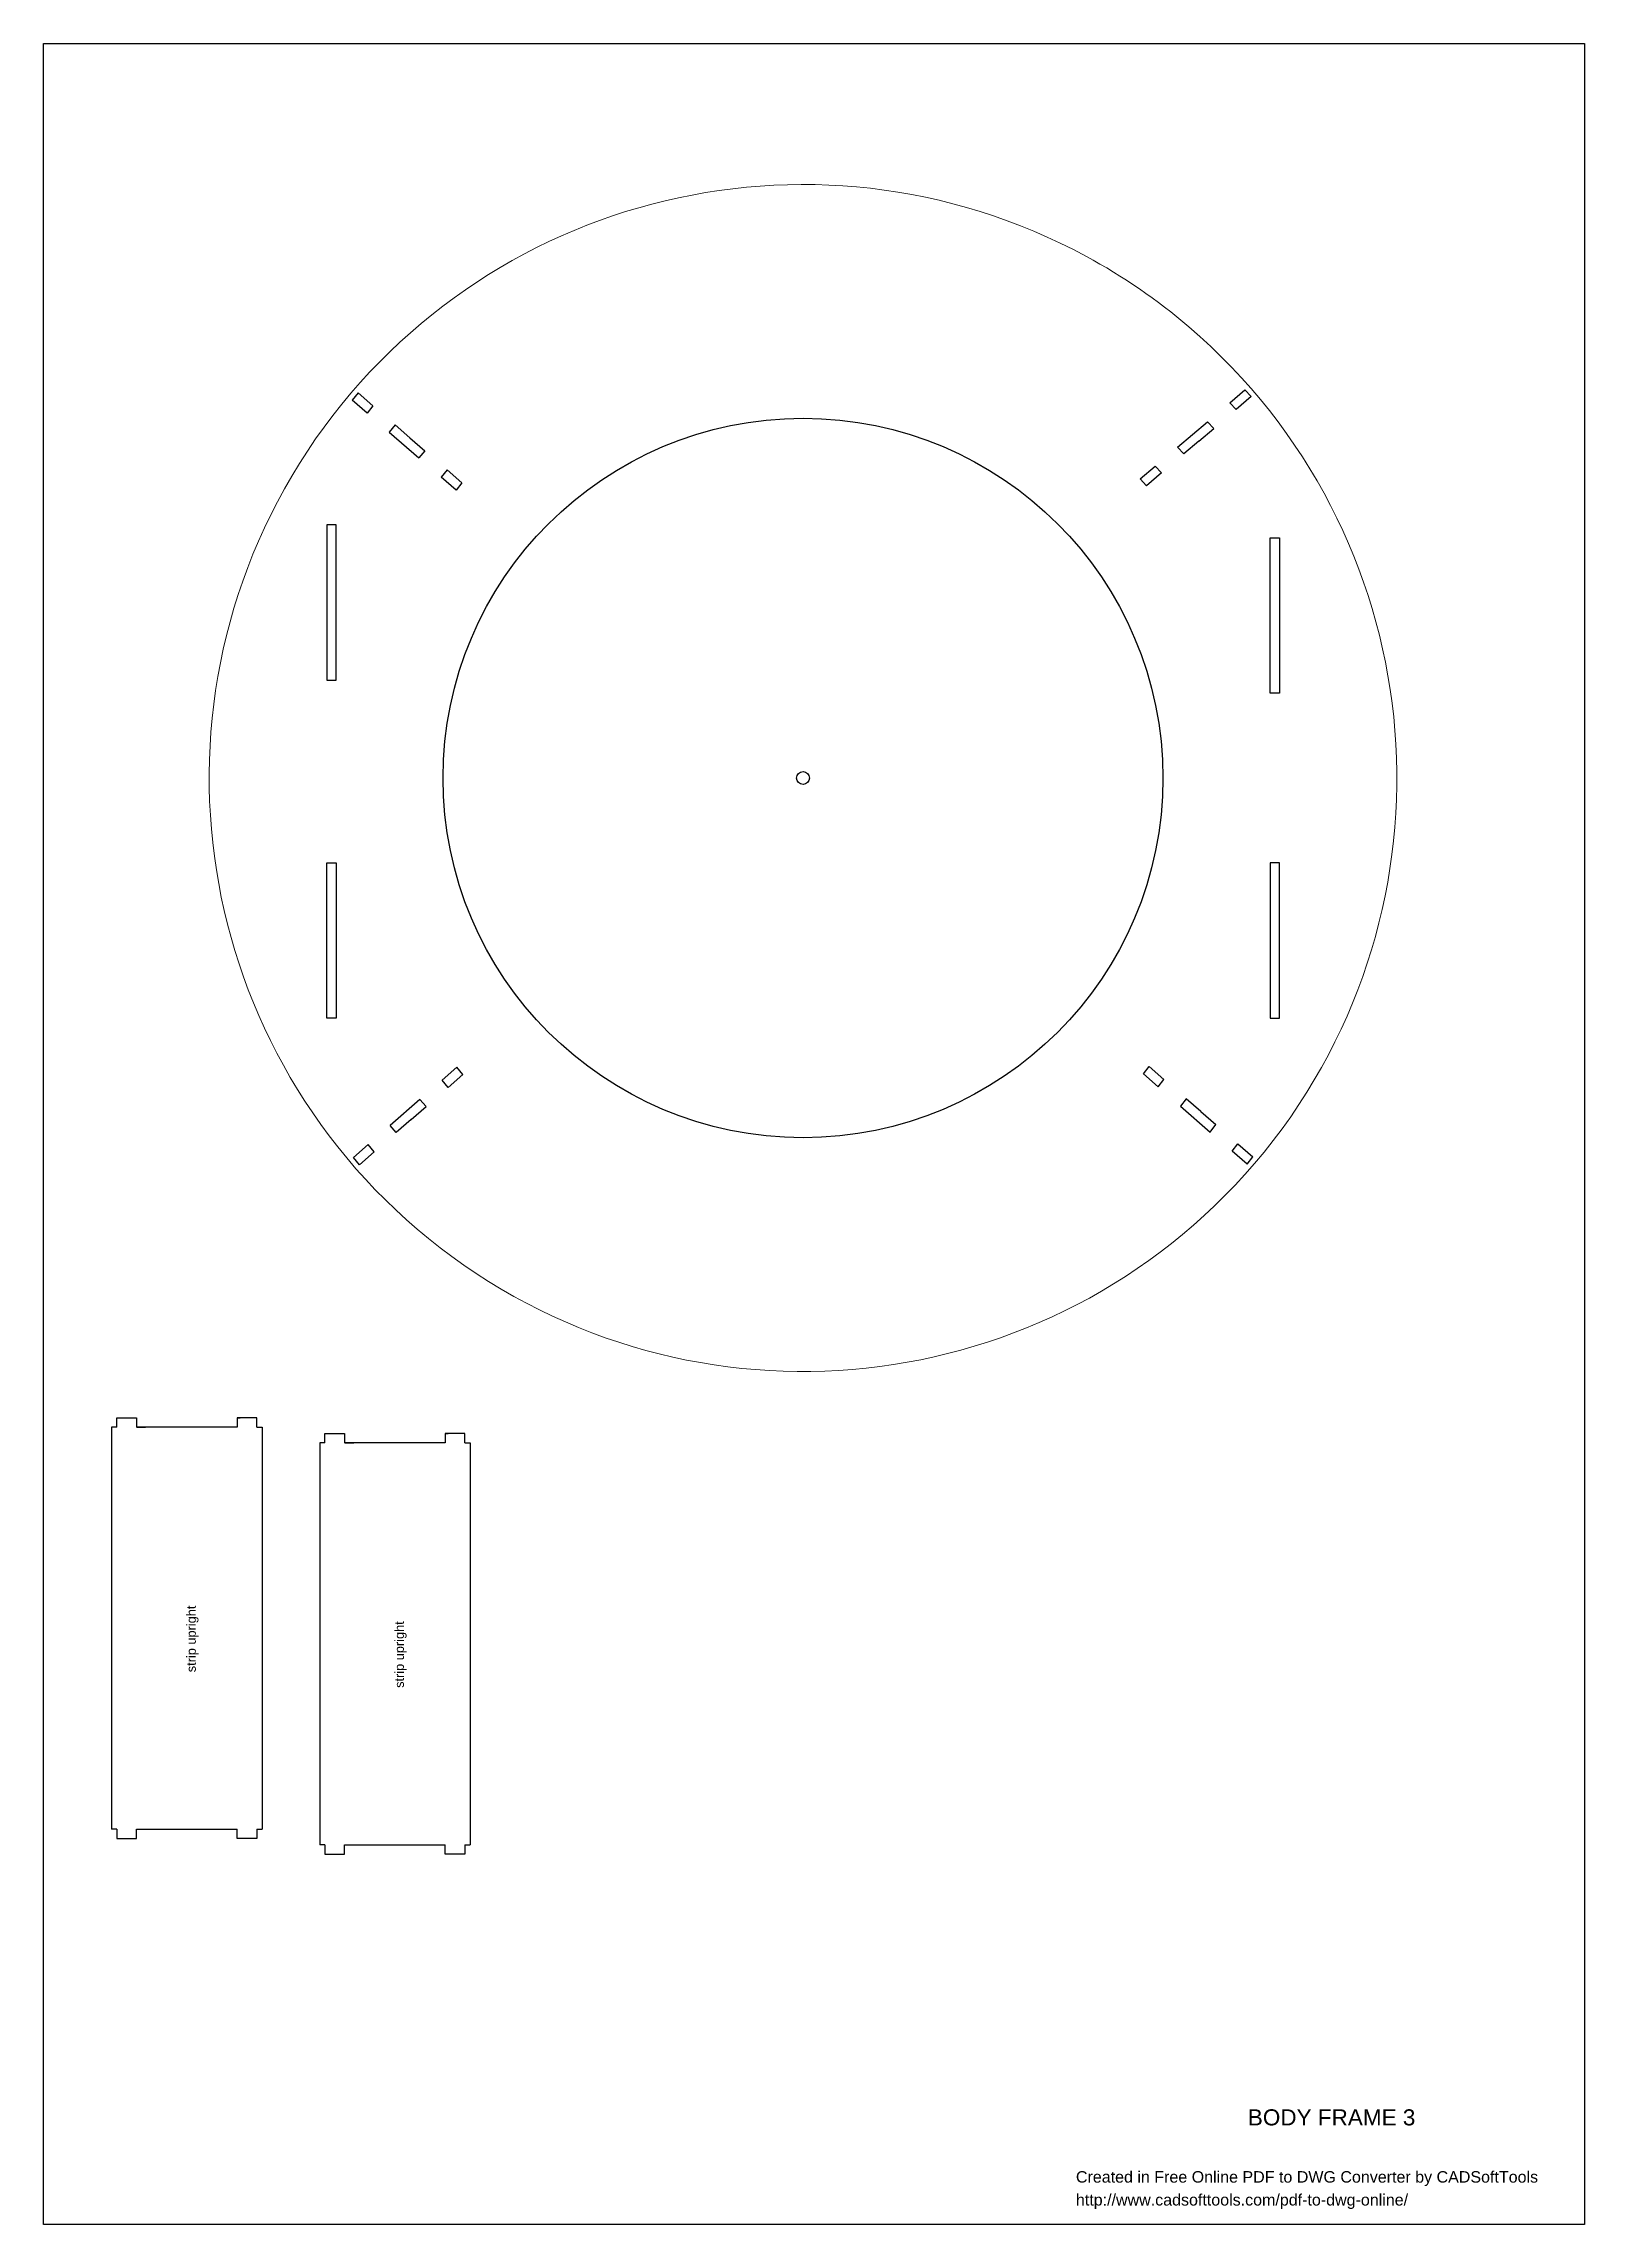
# Model space of a CAD drawing. Header units: millimetres. Extents: x 0 to 594, y 0 to 841.
import ezdxf

# ---------------------------------------------------------------- set-up
doc = ezdxf.new("R2010")
doc.units = ezdxf.units.MM
doc.header["$MEASUREMENT"] = 0
doc.layers.get('0').update_dxf_attribs({"linetype": 'CONTINUOUS'})
doc.layers.add('12A7728', color=7, linetype='CONTINUOUS')
doc.styles.add('12A77B8', font='arial.ttf')
doc.styles.add('Arial0', font='arial.ttf', dxfattribs={"height": 3.959779})
picture_1 = doc.add_image_def('image1.bmp', size_in_pixel=(1446, 2048))

# ---------------------------------------------------------------- blocks, each defined once
blk = doc.blocks.new('MF24E0E60')
at = {"color": 7, "true_color": 0x000007}
image = blk.add_image(picture_1, insert=(0, 0), size_in_units=(593.85, 841.02), dxfattribs=at)
image.dxf.flags = 11
blk = doc.blocks.new('1274460')
at = {"layer": '12A7728', "color": 1, "true_color": 0x000001, "style": '12A77B8'}
for s, p in [('Created in Free Online PDF to DWG Converter by CADSoftTools', (0, 0)), ('http://www.cadsofttools.com/pdf-to-dwg-online/', (0, -2))]:
    blk.add_text(s, height=1, dxfattribs=at).set_placement(p)

msp = doc.modelspace()

# ---------------------------------------------------------------- linework, layer by layer
for p, q in [((457.14, 702.52), (462.94, 707.46)), ((465.44, 704.87), (462.94, 707.46)), ((121.17, 706.31), (118.91, 703.51)), ((124.65, 698.54), (118.91, 703.51)), ((121.17, 706.31), (126.92, 701.34)), ((126.92, 701.34), (124.65, 698.54)), ((459.66, 699.95), (457.14, 702.52)), ((465.44, 704.87), (459.66, 699.95)), ((135.45, 693.95), (133.18, 691.15)), ((133.18, 691.15), (144.66, 681.22)), ((141.2, 688.97), (135.45, 693.95)), ((436.98, 685.36), (448.56, 695.21)), ((445.27, 687.7), (451.06, 692.63)), ((451.06, 692.63), (448.56, 695.21)), ((141.2, 688.97), (146.94, 684)), ((146.94, 684), (144.66, 681.22)), ((439.49, 682.77), (436.98, 685.36)), ((445.27, 687.7), (439.49, 682.77)), ((155.48, 676.61), (153.21, 673.81)), ((158.94, 668.85), (153.21, 673.81)), ((155.48, 676.61), (161.23, 671.63)), ((422.6, 673.12), (428.41, 678.06)), ((425.1, 670.53), (422.6, 673.12)), ((430.89, 675.45), (425.1, 670.53)), ((430.89, 675.45), (428.41, 678.06)), ((161.23, 671.63), (158.94, 668.85)), ((112.69, 655.47), (109.09, 655.47)), ((109.09, 655.47), (109.09, 595.47)), ((112.69, 595.47), (112.69, 655.47)), ((472.69, 590.47), (472.69, 650.47)), ((472.69, 650.47), (476.29, 650.47)), ((476.29, 650.47), (476.29, 590.47)), ((109.09, 595.47), (112.69, 595.47)), ((476.29, 590.47), (472.69, 590.47)), ((109.09, 465.13), (109.09, 525.13)), ((109.09, 525.13), (112.69, 525.13)), ((112.69, 525.13), (112.69, 465.13)), ((472.69, 525.13), (472.69, 465.13)), ((476.29, 525.13), (472.69, 525.13)), ((476.29, 465.13), (476.29, 525.13)), ((112.69, 465.13), (109.09, 465.13)), ((472.69, 465.13), (476.29, 465.13)), ((159.31, 446.24), (153.56, 441.22)), ((161.62, 443.48), (159.31, 446.24)), ((423.89, 443.65), (426.07, 446.52)), ((426.07, 446.52), (431.78, 441.55)), ((155.9, 438.49), (153.56, 441.22)), ((155.9, 438.49), (161.62, 443.48)), ((429.62, 438.66), (423.89, 443.65)), ((429.62, 438.66), (431.78, 441.55)), ((145.06, 433.81), (133.6, 423.81)), ((141.66, 426.07), (147.39, 431.06)), ((147.39, 431.06), (145.06, 433.81)), ((440.31, 434.12), (438.14, 431.25)), ((438.14, 431.25), (449.61, 421.27)), ((446.04, 429.13), (440.31, 434.12)), ((446.04, 429.13), (451.77, 424.15)), ((135.93, 421.07), (133.6, 423.81)), ((141.66, 426.07), (135.93, 421.07)), ((449.61, 421.27), (451.77, 424.15)), ((125.12, 416.42), (119.37, 411.4)), ((121.7, 408.66), (127.43, 413.65)), ((127.43, 413.65), (125.12, 416.42)), ((458.13, 413.86), (460.3, 416.73)), ((463.86, 408.88), (458.13, 413.86)), ((460.3, 416.73), (466.03, 411.75)), ((121.7, 408.66), (119.37, 411.4)), ((463.86, 408.88), (466.03, 411.75)), ((28.21, 307.41), (26.21, 307.41)), ((26.21, 307.41), (26.21, 152.4)), ((28.21, 307.41), (28.21, 311.01)), ((28.21, 311.01), (35.81, 311.01)), ((35.81, 311.01), (35.81, 307.41)), ((74.59, 307.42), (35.81, 307.41)), ((35.87, 307.41), (39.29, 307.41)), ((82.19, 311.02), (74.59, 311.02)), ((74.59, 311.02), (74.59, 307.42)), ((74.65, 311.02), (75.75, 311.02)), ((82.19, 307.42), (82.19, 311.02)), ((82.19, 307.42), (84.19, 307.42)), ((84.19, 307.42), (84.19, 152.41)), ((108.42, 301.37), (108.42, 304.97)), ((108.42, 304.97), (116.02, 304.97)), ((116.02, 304.97), (116.02, 301.37)), ((162.4, 304.98), (154.8, 304.98)), ((154.8, 304.98), (154.8, 301.38)), ((154.87, 304.98), (155.96, 304.98)), ((162.4, 301.38), (162.4, 304.98)), ((108.42, 301.37), (106.42, 301.37)), ((106.42, 301.37), (106.42, 146.36)), ((154.8, 301.38), (116.02, 301.37)), ((116.09, 301.37), (119.51, 301.37)), ((162.4, 301.38), (164.4, 301.38)), ((164.4, 301.38), (164.4, 146.37)), ((28.21, 152.4), (26.21, 152.4)), ((28.21, 152.4), (28.21, 148.8)), ((35.81, 152.4), (74.59, 152.41)), ((35.81, 148.8), (35.81, 152.4)), ((74.59, 148.81), (74.59, 152.41)), ((82.19, 152.41), (82.19, 148.81)), ((82.19, 152.41), (84.19, 152.41)), ((28.21, 148.8), (35.81, 148.8)), ((82.19, 148.81), (74.59, 148.81)), ((108.42, 146.36), (106.42, 146.36)), ((108.42, 146.36), (108.42, 142.76)), ((116.02, 146.36), (154.8, 146.37)), ((116.02, 142.76), (116.02, 146.36)), ((154.8, 142.77), (154.8, 146.37)), ((162.4, 146.37), (162.4, 142.77)), ((162.4, 146.37), (164.4, 146.37)), ((108.42, 142.76), (116.02, 142.76)), ((162.4, 142.77), (154.8, 142.77))]:
    msp.add_line(p, q)
for radius in [138.71, 2.5]:
    msp.add_circle((292.69, 557.8), radius)
at = {"color": 7, "linetype": 'Continuous', "lineweight": 9, "true_color": 0x000007}
msp.add_open_spline([(401.92, 758.92), (295.44, 816.61), (162.95, 781.74), (98.61, 679.13), (98.61, 679.13), (33.97, 575.39), (61.76, 439.89), (161.96, 369.9), (161.96, 369.9), (262.39, 300.27), (399.14, 321.34), (473.93, 418), (473.93, 418), (548.4, 514.79), (534.11, 652.4), (441.35, 731.82)], degree=3, knots=[0, 0, 0, 0, 0.0625, 0.0625, 0.0625, 0.062501, 0.125, 0.125, 0.125, 0.125001, 0.1875, 0.1875, 0.1875, 0.187501, 1, 1, 1, 1], dxfattribs=at)
at = {"color": 7, "linetype": 'Continuous', "lineweight": 20, "true_color": 0x000007}
msp.add_open_spline([(441.35, 731.84), (429.18, 742.21), (415.99, 751.31), (401.92, 758.93)], degree=3, dxfattribs=at)

# ---------------------------------------------------------------- block references
at = {"color": 7, "true_color": 0xffffff}
msp.add_blockref('MF24E0E60', (0, 0), dxfattribs=at)
at = {"layer": '12A7728', "true_color": 0x000000, "xscale": 4.421230261676705, "yscale": 4.421230261676705, "zscale": 4.421230261676705}
msp.add_blockref('1274460', (397.88, 16.11), dxfattribs=at)

# ---------------------------------------------------------------- texts
at = {"color": 7, "true_color": 0x000007, "style": 'Arial0'}
for p in [(58.64, 212.94), (138.86, 206.9)]:
    msp.add_text('strip upright', height=3.52, rotation=90, dxfattribs=at).set_placement(p)
msp.add_text('BODY FRAME 3', height=6.2081, dxfattribs=at).set_placement((464.14, 38.17))

doc.saveas('drawing.dxf')
